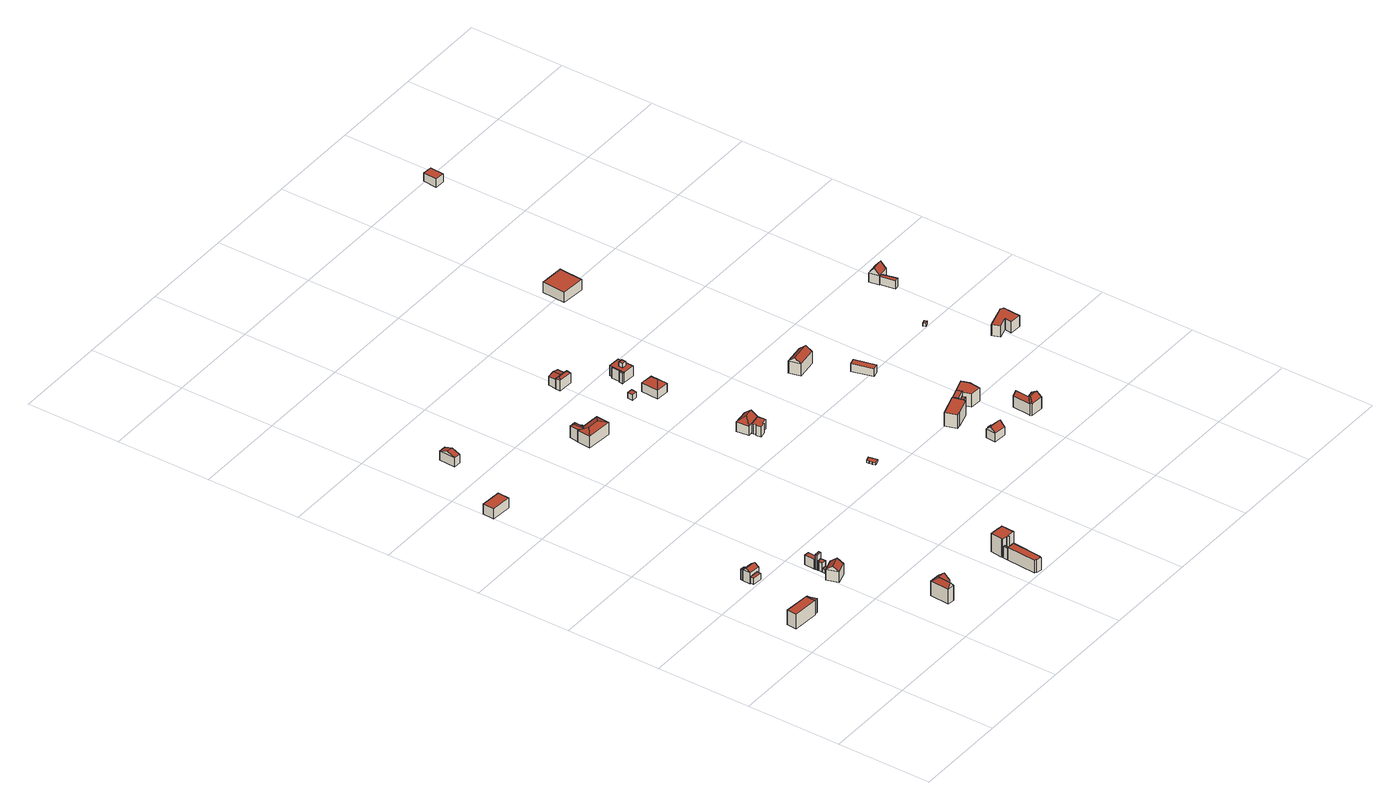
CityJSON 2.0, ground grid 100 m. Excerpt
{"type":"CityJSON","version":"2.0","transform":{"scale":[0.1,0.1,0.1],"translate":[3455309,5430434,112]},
"CityObjects":{
"building1":{"type":"Building","children":["building1-1","building1-2"]},
"building1-1":{"type":"BuildingPart","attributes":{"RigdeHeight":131.62,"EavesHeight":131.62,"roofType":"1000"},"parents":["building1"],"geometry":[{"type":"MultiSurface","lod":"2","boundaries":[[[0,1,2,3]],[[4,5,1,0]],[[6,7,5,4]],[[3,2,7,6]],[[4,0,3,6]],[[1,5,7,2]]],"semantics":{"surfaces":[{"type":"WallSurface"},{"type":"RoofSurface"},{"type":"GroundSurface"}],"values":[0,0,0,0,1,2]}}]},
"building1-2":{"type":"BuildingPart","attributes":{"RigdeHeight":131.36,"EavesHeight":131.36,"roofType":"1000"},"parents":["building1"],"geometry":[{"type":"MultiSurface","lod":"2","boundaries":[[[8,9,10,11]],[[12,13,9,8]],[[14,15,13,12]],[[16,17,15,14]],[[11,10,17,16]],[[14,12,8,11,16]],[[9,13,15,17,10]]],"semantics":{"surfaces":[{"type":"WallSurface"},{"type":"RoofSurface"},{"type":"GroundSurface"}],"values":[0,0,0,0,0,1,2]}}]},
"building2":{"type":"Building","children":["building2-1","building2-2","building2-3"]},
"building2-1":{"type":"BuildingPart","attributes":{"RigdeHeight":121.29,"EavesHeight":121.29,"roofType":"1000"},"parents":["building2"],"geometry":[{"type":"MultiSurface","lod":"2","boundaries":[[[18,19,20,21]],[[22,23,19,18]],[[24,25,23,22]],[[21,20,25,24]],[[22,18,21,24]],[[19,23,25,20]]],"semantics":{"surfaces":[{"type":"WallSurface"},{"type":"RoofSurface"},{"type":"GroundSurface"}],"values":[0,0,0,0,1,2]}}]},
"building2-2":{"type":"BuildingPart","attributes":{"RigdeHeight":128.87,"EavesHeight":125.63,"roofType":"1030"},"parents":["building2"],"geometry":[{"type":"MultiSurface","lod":"2","boundaries":[[[26,27,28,29]],[[30,31,27,26]],[[32,33,31,30]],[[29,28,33,32]],[[26,34,30]],[[32,35,29]],[[29,35,34,26]],[[30,34,35,32]],[[27,31,33,28]]],"semantics":{"surfaces":[{"type":"WallSurface"},{"type":"RoofSurface"},{"type":"GroundSurface"}],"values":[0,0,0,0,0,0,1,1,2]}}]},
"building2-3":{"type":"BuildingPart","attributes":{"RigdeHeight":124.87,"EavesHeight":124.87,"roofType":"1000"},"parents":["building2"],"geometry":[{"type":"MultiSurface","lod":"2","boundaries":[[[36,37,38,39]],[[40,41,37,36]],[[42,43,41,40]],[[44,45,43,42]],[[39,38,45,44]],[[42,40,36,39,44]],[[37,41,43,45,38]]],"semantics":{"surfaces":[{"type":"WallSurface"},{"type":"RoofSurface"},{"type":"GroundSurface"}],"values":[0,0,0,0,0,1,2]}}]},
"building3":{"type":"Building","attributes":{"RigdeHeight":124.41,"EavesHeight":124.41,"roofType":"1010"},"geometry":[{"type":"MultiSurface","lod":"2","boundaries":[[[46,47,48,49]],[[50,51,47,46]],[[52,53,51,50]],[[49,48,53,52]],[[50,46,49,52]],[[47,51,53,48]]],"semantics":{"surfaces":[{"type":"WallSurface"},{"type":"RoofSurface"},{"type":"GroundSurface"}],"values":[0,0,0,0,1,2]}}]},
"building4":{"type":"Building","children":["building4-1","building4-2"]},
"building4-1":{"type":"BuildingPart","attributes":{"RigdeHeight":136.73,"EavesHeight":131.73,"roofType":"1030"},"parents":["building4"],"geometry":[{"type":"MultiSurface","lod":"2","boundaries":[[[54,55,56,57]],[[58,59,55,54]],[[60,61,59,58]],[[57,56,61,60]],[[54,62,58]],[[60,63,57]],[[57,63,62,54]],[[58,62,63,60]],[[55,59,61,56]]],"semantics":{"surfaces":[{"type":"WallSurface"},{"type":"RoofSurface"},{"type":"GroundSurface"}],"values":[0,0,0,0,0,0,1,1,2]}}]},
"building4-2":{"type":"BuildingPart","attributes":{"RigdeHeight":136.73,"EavesHeight":131.73,"roofType":"1030"},"parents":["building4"],"geometry":[{"type":"MultiSurface","lod":"2","boundaries":[[[64,65,61,60]],[[66,67,65,64]],[[57,56,67,66]],[[60,61,56,57]],[[64,68,66]],[[57,63,60]],[[60,63,68,64]],[[66,68,63,57]],[[65,67,56,61]]],"semantics":{"surfaces":[{"type":"WallSurface"},{"type":"RoofSurface"},{"type":"GroundSurface"}],"values":[0,0,0,0,0,0,1,1,2]}}]},
"building5":{"type":"Building","children":["building5-1","building5-2","building5-3","building5-4","building5-5"]},
"building5-1":{"type":"BuildingPart","attributes":{"RigdeHeight":132,"EavesHeight":127.27,"roofType":"1030"},"parents":["building5"],"geometry":[{"type":"MultiSurface","lod":"2","boundaries":[[[69,70,71,72]],[[73,74,70,69]],[[75,76,74,73]],[[72,71,76,75]],[[69,77,73]],[[75,78,72]],[[72,78,77,69]],[[73,77,78,75]],[[70,74,76,71]]],"semantics":{"surfaces":[{"type":"WallSurface"},{"type":"RoofSurface"},{"type":"GroundSurface"}],"values":[0,0,0,0,0,0,1,1,2]}}]},
"building5-2":{"type":"BuildingPart","attributes":{"RigdeHeight":119.14,"EavesHeight":119.14,"roofType":"1000"},"parents":["building5"],"geometry":[{"type":"MultiSurface","lod":"2","boundaries":[[[79,80,81,82]],[[83,84,80,79]],[[85,86,84,83]],[[87,88,86,85]],[[89,76,88,87]],[[82,81,76,89]],[[87,85,83,79,82,89]],[[80,84,86,88,76,81]]],"semantics":{"surfaces":[{"type":"WallSurface"},{"type":"RoofSurface"},{"type":"GroundSurface"}],"values":[0,0,0,0,0,0,1,2]}}]},
"building5-3":{"type":"BuildingPart","attributes":{"RigdeHeight":125.04,"EavesHeight":125.04,"roofType":"1000"},"parents":["building5"],"geometry":[{"type":"MultiSurface","lod":"2","boundaries":[[[90,91,92,93]],[[94,95,91,90]],[[96,97,95,94]],[[98,99,97,96]],[[100,101,99,98]],[[93,92,101,100]],[[98,96,94,90,93,100]],[[91,95,97,99,101,92]]],"semantics":{"surfaces":[{"type":"WallSurface"},{"type":"RoofSurface"},{"type":"GroundSurface"}],"values":[0,0,0,0,0,0,1,2]}}]},
"building5-4":{"type":"BuildingPart","attributes":{"RigdeHeight":131.84,"EavesHeight":131.84,"roofType":"1000"},"parents":["building5"],"geometry":[{"type":"MultiSurface","lod":"2","boundaries":[[[102,103,97,104]],[[105,106,103,102]],[[107,99,106,105]],[[104,97,99,107]],[[105,102,104,107]],[[103,106,99,97]]],"semantics":{"surfaces":[{"type":"WallSurface"},{"type":"RoofSurface"},{"type":"GroundSurface"}],"values":[0,0,0,0,1,2]}}]},
"building5-5":{"type":"BuildingPart","attributes":{"RigdeHeight":125.54,"EavesHeight":125.54,"roofType":"1000"},"parents":["building5"],"geometry":[{"type":"MultiSurface","lod":"2","boundaries":[[[108,109,110,111]],[[112,113,109,108]],[[114,115,113,112]],[[116,117,115,114]],[[118,119,117,116]],[[111,110,119,118]],[[116,114,112,108,111,118]],[[109,113,115,117,119,110]]],"semantics":{"surfaces":[{"type":"WallSurface"},{"type":"RoofSurface"},{"type":"GroundSurface"}],"values":[0,0,0,0,0,0,1,2]}}]},
"building6":{"type":"Building","attributes":{"RigdeHeight":128.16,"EavesHeight":125.06,"roofType":"1030"},"geometry":[{"type":"MultiSurface","lod":"2","boundaries":[[[120,121,122,123]],[[124,125,121,120]],[[126,127,125,124]],[[123,122,127,126]],[[120,128,124]],[[126,129,123]],[[123,129,128,120]],[[124,128,129,126]],[[121,125,127,122]]],"semantics":{"surfaces":[{"type":"WallSurface"},{"type":"RoofSurface"},{"type":"GroundSurface"}],"values":[0,0,0,0,0,0,1,1,2]}}]},
"building7":{"type":"Building","children":["building7-1","building7-2","building7-3"]},
"building7-1":{"type":"BuildingPart","attributes":{"RigdeHeight":135.55,"EavesHeight":135.55,"roofType":"1000"},"parents":["building7"],"geometry":[{"type":"MultiSurface","lod":"2","boundaries":[[[130,131,132,133]],[[134,135,131,130]],[[136,137,135,134]],[[138,139,137,136]],[[140,141,139,138]],[[142,143,141,140]],[[144,145,143,142]],[[146,147,145,144]],[[148,149,147,146]],[[150,151,149,148]],[[152,153,151,150]],[[154,155,153,152]],[[133,132,155,154]],[[152,150,148,146,144,142,140,138,136,134,130,133,154]],[[131,135,137,139,141,143,145,147,149,151,153,155,132]]],"semantics":{"surfaces":[{"type":"WallSurface"},{"type":"RoofSurface"},{"type":"GroundSurface"}],"values":[0,0,0,0,0,0,0,0,0,0,0,0,0,1,2]}}]},
"building7-2":{"type":"BuildingPart","attributes":{"RigdeHeight":127.99,"EavesHeight":127.99,"roofType":"1000"},"parents":["building7"],"geometry":[{"type":"MultiSurface","lod":"2","boundaries":[[[156,157,158,159]],[[160,161,157,156]],[[162,163,161,160]],[[159,158,163,162]],[[160,156,159,162]],[[157,161,163,158]]],"semantics":{"surfaces":[{"type":"WallSurface"},{"type":"RoofSurface"},{"type":"GroundSurface"}],"values":[0,0,0,0,1,2]}}]},
"building7-3":{"type":"BuildingPart","attributes":{"RigdeHeight":129.29,"EavesHeight":129.29,"roofType":"1000"},"parents":["building7"],"geometry":[{"type":"MultiSurface","lod":"2","boundaries":[[[164,165,166,167]],[[168,163,165,164]],[[169,170,163,168]],[[171,172,170,169]],[[173,174,172,171]],[[175,176,174,173]],[[177,178,176,175]],[[167,166,178,177]],[[175,173,171,169,168,164,167,177]],[[165,163,170,172,174,176,178,166]]],"semantics":{"surfaces":[{"type":"WallSurface"},{"type":"RoofSurface"},{"type":"GroundSurface"}],"values":[0,0,0,0,0,0,0,0,1,2]}}]},
"building8":{"type":"Building","children":["building8-1","building8-2","building8-3","building8-4"]},
"building8-1":{"type":"BuildingPart","attributes":{"RigdeHeight":130.75,"EavesHeight":128,"roofType":"1040"},"parents":["building8"],"geometry":[{"type":"MultiSurface","lod":"2","boundaries":[[[179,180,181,182]],[[183,184,180,179]],[[185,186,184,183]],[[182,181,186,185]],[[179,187,183]],[[185,188,182]],[[182,188,187,179]],[[183,187,188,185]],[[180,184,186,181]]],"semantics":{"surfaces":[{"type":"WallSurface"},{"type":"RoofSurface"},{"type":"GroundSurface"}],"values":[0,0,0,0,1,1,1,1,2]}}]},
"building8-2":{"type":"BuildingPart","attributes":{"RigdeHeight":125.3,"EavesHeight":125.3,"roofType":"1000"},"parents":["building8"],"geometry":[{"type":"MultiSurface","lod":"2","boundaries":[[[189,190,191,192]],[[193,194,190,189]],[[195,196,194,193]],[[192,191,196,195]],[[193,189,192,195]],[[190,194,196,191]]],"semantics":{"surfaces":[{"type":"WallSurface"},{"type":"RoofSurface"},{"type":"GroundSurface"}],"values":[0,0,0,0,1,2]}}]},
"building8-3":{"type":"BuildingPart","attributes":{"RigdeHeight":129.45,"EavesHeight":128,"roofType":"1040"},"parents":["building8"],"geometry":[{"type":"MultiSurface","lod":"2","boundaries":[[[197,198,199,200]],[[201,202,198,197]],[[203,204,202,201]],[[200,199,204,203]],[[197,205,201]],[[203,206,200]],[[200,206,205,197]],[[201,205,206,203]],[[198,202,204,199]]],"semantics":{"surfaces":[{"type":"WallSurface"},{"type":"RoofSurface"},{"type":"GroundSurface"}],"values":[0,0,0,0,1,1,1,1,2]}}]},
"building8-4":{"type":"BuildingPart","attributes":{"RigdeHeight":119.75,"EavesHeight":119.39,"roofType":"1030"},"parents":["building8"],"geometry":[{"type":"MultiSurface","lod":"2","boundaries":[[[207,208,209,210]],[[211,212,208,207]],[[213,214,212,211]],[[210,209,214,213]],[[207,215,211]],[[213,216,210]],[[210,216,215,207]],[[211,215,216,213]],[[208,212,214,209]]],"semantics":{"surfaces":[{"type":"WallSurface"},{"type":"RoofSurface"},{"type":"GroundSurface"}],"values":[0,0,0,0,0,0,1,1,2]}}]},
"building9":{"type":"Building","attributes":{"RigdeHeight":117.35,"EavesHeight":117.35,"roofType":"1000"},"geometry":[{"type":"MultiSurface","lod":"2","boundaries":[[[217,218,219,220]],[[221,222,218,217]],[[223,224,222,221]],[[225,226,224,223]],[[227,228,226,225]],[[229,230,228,227]],[[231,232,230,229]],[[220,219,232,231]],[[229,227,225,223,221,217,220,231]],[[218,222,224,226,228,230,232,219]]],"semantics":{"surfaces":[{"type":"WallSurface"},{"type":"RoofSurface"},{"type":"GroundSurface"}],"values":[0,0,0,0,0,0,0,0,1,2]}}]},
"building10":{"type":"Building","children":["building10-1","building10-2"]},
"building10-1":{"type":"BuildingPart","attributes":{"RigdeHeight":130.38,"EavesHeight":125.26,"roofType":"1130"},"parents":["building10"],"geometry":[{"type":"MultiSurface","lod":"2","boundaries":[[[233,234,235,236]],[[237,238,234,233]],[[239,240,238,237]],[[236,235,240,239]],[[233,241,237]],[[239,242,236]],[[236,242,241,233]],[[237,241,242,239]],[[234,238,240,235]]],"semantics":{"surfaces":[{"type":"WallSurface"},{"type":"RoofSurface"},{"type":"GroundSurface"}],"values":[0,0,0,0,1,0,1,1,2]}}]},
"building10-2":{"type":"BuildingPart","attributes":{"RigdeHeight":124.9,"EavesHeight":124.9,"roofType":"1000"},"parents":["building10"],"geometry":[{"type":"MultiSurface","lod":"2","boundaries":[[[243,244,245,246]],[[247,248,244,243]],[[249,250,248,247]],[[251,252,250,249]],[[253,254,252,251]],[[255,256,254,253]],[[257,258,256,255]],[[259,260,258,257]],[[246,245,260,259]],[[257,255,253,251,249,247,243,246,259]],[[244,248,250,252,254,256,258,260,245]]],"semantics":{"surfaces":[{"type":"WallSurface"},{"type":"RoofSurface"},{"type":"GroundSurface"}],"values":[0,0,0,0,0,0,0,0,0,1,2]}}]},
"building11":{"type":"Building","children":["building11-1","building11-2"]},
"building11-1":{"type":"BuildingPart","attributes":{"RigdeHeight":128.61,"EavesHeight":126.94,"roofType":"1040"},"parents":["building11"],"geometry":[{"type":"MultiSurface","lod":"2","boundaries":[[[261,262,263,264]],[[265,266,262,261]],[[267,268,266,265]],[[264,263,268,267]],[[261,269,265]],[[267,270,264]],[[264,270,269,261]],[[265,269,270,267]],[[262,266,268,263]]],"semantics":{"surfaces":[{"type":"WallSurface"},{"type":"RoofSurface"},{"type":"GroundSurface"}],"values":[0,0,0,0,1,1,1,1,2]}}]},
"building11-2":{"type":"BuildingPart","attributes":{"RigdeHeight":126.65,"EavesHeight":124.88,"roofType":"1030"},"parents":["building11"],"geometry":[{"type":"MultiSurface","lod":"2","boundaries":[[[271,272,273,274]],[[275,276,272,271]],[[277,278,276,275]],[[274,273,278,277]],[[271,279,275]],[[277,280,274]],[[274,280,279,271]],[[275,279,280,277]],[[272,276,278,273]]],"semantics":{"surfaces":[{"type":"WallSurface"},{"type":"RoofSurface"},{"type":"GroundSurface"}],"values":[0,0,0,0,0,0,1,1,2]}}]},
"building12":{"type":"Building","attributes":{"RigdeHeight":121.74,"EavesHeight":121.74,"roofType":"1010"},"geometry":[{"type":"MultiSurface","lod":"2","boundaries":[[[281,282,283,284]],[[285,286,282,281]],[[287,288,286,285]],[[284,283,288,287]],[[285,281,284,287]],[[282,286,288,283]]],"semantics":{"surfaces":[{"type":"WallSurface"},{"type":"RoofSurface"},{"type":"GroundSurface"}],"values":[0,0,0,0,1,2]}}]},
"building13":{"type":"Building","attributes":{"RigdeHeight":130.74,"EavesHeight":124.99,"roofType":"1040"},"geometry":[{"type":"MultiSurface","lod":"2","boundaries":[[[289,290,291,292]],[[293,294,290,289]],[[295,296,294,293]],[[292,291,296,295]],[[289,297,293]],[[295,298,292]],[[292,298,297,289]],[[293,297,298,295]],[[290,294,296,291]]],"semantics":{"surfaces":[{"type":"WallSurface"},{"type":"RoofSurface"},{"type":"GroundSurface"}],"values":[0,0,0,0,1,1,1,1,2]}}]},
"building14":{"type":"Building","children":["building14-1","building14-2","building14-3"]},
"building14-1":{"type":"BuildingPart","attributes":{"RigdeHeight":131.52,"EavesHeight":131.52,"roofType":"1000"},"parents":["building14"],"geometry":[{"type":"MultiSurface","lod":"2","boundaries":[[[299,300,301,302]],[[303,304,300,299]],[[305,306,304,303]],[[302,301,306,305]],[[303,299,302,305]],[[300,304,306,301]]],"semantics":{"surfaces":[{"type":"WallSurface"},{"type":"RoofSurface"},{"type":"GroundSurface"}],"values":[0,0,0,0,1,2]}}]},
"building14-2":{"type":"BuildingPart","attributes":{"RigdeHeight":126.72,"EavesHeight":126.72,"roofType":"1000"},"parents":["building14"],"geometry":[{"type":"MultiSurface","lod":"2","boundaries":[[[307,308,309,310]],[[311,312,308,307]],[[313,314,312,311]],[[310,309,314,313]],[[311,307,310,313]],[[308,312,314,309]]],"semantics":{"surfaces":[{"type":"WallSurface"},{"type":"RoofSurface"},{"type":"GroundSurface"}],"values":[0,0,0,0,1,2]}}]},
"building14-3":{"type":"BuildingPart","attributes":{"RigdeHeight":126.84,"EavesHeight":126.84,"roofType":"1000"},"parents":["building14"],"geometry":[{"type":"MultiSurface","lod":"2","boundaries":[[[315,316,317,318]],[[319,320,316,315]],[[321,322,320,319]],[[323,324,322,321]],[[325,326,324,323]],[[318,317,326,325]],[[323,321,319,315,318,325]],[[316,320,322,324,326,317]]],"semantics":{"surfaces":[{"type":"WallSurface"},{"type":"RoofSurface"},{"type":"GroundSurface"}],"values":[0,0,0,0,0,0,1,2]}}]},
"building15":{"type":"Building","children":["building15-1","building15-2"]},
"building15-1":{"type":"BuildingPart","attributes":{"RigdeHeight":129.58,"EavesHeight":124.55,"roofType":"1030"},"parents":["building15"],"geometry":[{"type":"MultiSurface","lod":"2","boundaries":[[[327,328,329,330]],[[331,332,328,327]],[[333,334,332,331]],[[330,329,334,333]],[[327,335,331]],[[333,336,330]],[[330,336,335,327]],[[331,335,336,333]],[[328,332,334,329]]],"semantics":{"surfaces":[{"type":"WallSurface"},{"type":"RoofSurface"},{"type":"GroundSurface"}],"values":[0,0,0,0,0,0,1,1,2]}}]},
"building15-2":{"type":"BuildingPart","attributes":{"RigdeHeight":124.55,"EavesHeight":124.55,"roofType":"1000"},"parents":["building15"],"geometry":[{"type":"MultiSurface","lod":"2","boundaries":[[[337,338,339,340]],[[341,342,338,337]],[[343,344,342,341]],[[340,339,344,343]],[[341,337,340,343]],[[338,342,344,339]]],"semantics":{"surfaces":[{"type":"WallSurface"},{"type":"RoofSurface"},{"type":"GroundSurface"}],"values":[0,0,0,0,1,2]}}]},
"building16":{"type":"Building","children":["building16-1","building16-2","building16-3","building16-4","building16-5"]},
"building16-1":{"type":"BuildingPart","attributes":{"RigdeHeight":130.24,"EavesHeight":130.24,"roofType":"1000"},"parents":["building16"],"geometry":[{"type":"MultiSurface","lod":"2","boundaries":[[[345,346,347,348]],[[349,350,346,345]],[[351,352,350,349]],[[353,354,352,351]],[[355,356,354,353]],[[357,358,356,355]],[[348,347,358,357]],[[355,353,351,349,345,348,357]],[[346,350,352,354,356,358,347]]],"semantics":{"surfaces":[{"type":"WallSurface"},{"type":"RoofSurface"},{"type":"GroundSurface"}],"values":[0,0,0,0,0,0,0,1,2]}}]},
"building16-2":{"type":"BuildingPart","attributes":{"RigdeHeight":128.54,"EavesHeight":128.54,"roofType":"1000"},"parents":["building16"],"geometry":[{"type":"MultiSurface","lod":"2","boundaries":[[[359,360,352,361]],[[362,363,360,359]],[[364,365,363,362]],[[366,367,365,364]],[[361,352,367,366]],[[364,362,359,361,366]],[[360,363,365,367,352]]],"semantics":{"surfaces":[{"type":"WallSurface"},{"type":"RoofSurface"},{"type":"GroundSurface"}],"values":[0,0,0,0,0,1,2]}}]},
"building16-3":{"type":"BuildingPart","attributes":{"RigdeHeight":130.65,"EavesHeight":130.65,"roofType":"1000"},"parents":["building16"],"geometry":[{"type":"MultiSurface","lod":"2","boundaries":[[[368,369,370,371]],[[372,373,369,368]],[[374,375,373,372]],[[376,377,375,374]],[[378,379,377,376]],[[380,381,379,378]],[[371,370,381,380]],[[378,376,374,372,368,371,380]],[[369,373,375,377,379,381,370]]],"semantics":{"surfaces":[{"type":"WallSurface"},{"type":"RoofSurface"},{"type":"GroundSurface"}],"values":[0,0,0,0,0,0,0,1,2]}}]},
"building16-4":{"type":"BuildingPart","attributes":{"RigdeHeight":125.5,"EavesHeight":125.5,"roofType":"1000"},"parents":["building16"],"geometry":[{"type":"MultiSurface","lod":"2","boundaries":[[[382,383,384,385]],[[386,387,383,382]],[[388,389,387,386]],[[385,384,389,388]],[[386,382,385,388]],[[383,387,389,384]]],"semantics":{"surfaces":[{"type":"WallSurface"},{"type":"RoofSurface"},{"type":"GroundSurface"}],"values":[0,0,0,0,1,2]}}]},
"building16-5":{"type":"BuildingPart","attributes":{"RigdeHeight":131.2,"EavesHeight":131.2,"roofType":"1000"},"parents":["building16"],"geometry":[{"type":"MultiSurface","lod":"2","boundaries":[[[390,391,387,392]],[[393,394,391,390]],[[395,389,394,393]],[[392,387,389,395]],[[393,390,392,395]],[[391,394,389,387]]],"semantics":{"surfaces":[{"type":"WallSurface"},{"type":"RoofSurface"},{"type":"GroundSurface"}],"values":[0,0,0,0,1,2]}}]},
"building17":{"type":"Building","attributes":{"RigdeHeight":132.75,"EavesHeight":127.65,"roofType":"1030"},"geometry":[{"type":"MultiSurface","lod":"2","boundaries":[[[396,397,398,399]],[[400,401,397,396]],[[402,403,401,400]],[[399,398,403,402]],[[396,404,400]],[[402,405,399]],[[399,405,404,396]],[[400,404,405,402]],[[397,401,403,398]]],"semantics":{"surfaces":[{"type":"WallSurface"},{"type":"RoofSurface"},{"type":"GroundSurface"}],"values":[0,0,0,0,0,0,1,1,2]}}]},
"building18":{"type":"Building","children":["building18-1","building18-2","building18-3"]},
"building18-1":{"type":"BuildingPart","attributes":{"RigdeHeight":132.17,"EavesHeight":128,"roofType":"1030"},"parents":["building18"],"geometry":[{"type":"MultiSurface","lod":"2","boundaries":[[[406,407,408,409]],[[410,411,407,406]],[[412,413,411,410]],[[409,408,413,412]],[[406,414,410]],[[412,415,409]],[[409,415,414,406]],[[410,414,415,412]],[[407,411,413,408]]],"semantics":{"surfaces":[{"type":"WallSurface"},{"type":"RoofSurface"},{"type":"GroundSurface"}],"values":[0,0,0,0,0,0,1,1,2]}}]},
"building18-2":{"type":"BuildingPart","attributes":{"RigdeHeight":132.17,"EavesHeight":128,"roofType":"1030"},"parents":["building18"],"geometry":[{"type":"MultiSurface","lod":"2","boundaries":[[[409,416,417,418]],[[412,419,416,409]],[[420,421,419,412]],[[418,417,421,420]],[[409,415,412]],[[420,422,418]],[[418,422,415,409]],[[412,415,422,420]],[[416,419,421,417]]],"semantics":{"surfaces":[{"type":"WallSurface"},{"type":"RoofSurface"},{"type":"GroundSurface"}],"values":[0,0,0,0,0,0,1,1,2]}}]},
"building18-3":{"type":"BuildingPart","attributes":{"RigdeHeight":132.17,"EavesHeight":128,"roofType":"1030"},"parents":["building18"],"geometry":[{"type":"MultiSurface","lod":"2","boundaries":[[[423,424,421,420]],[[425,426,424,423]],[[418,417,426,425]],[[420,421,417,418]],[[423,427,425]],[[418,422,420]],[[420,422,427,423]],[[425,427,422,418]],[[424,426,417,421]]],"semantics":{"surfaces":[{"type":"WallSurface"},{"type":"RoofSurface"},{"type":"GroundSurface"}],"values":[0,0,0,0,0,0,1,1,2]}}]},
"building19":{"type":"Building","attributes":{"RigdeHeight":123.7,"EavesHeight":123.7,"roofType":"1000"},"geometry":[{"type":"MultiSurface","lod":"2","boundaries":[[[428,429,430,431]],[[432,433,429,428]],[[434,435,433,432]],[[436,437,435,434]],[[431,430,437,436]],[[434,432,428,431,436]],[[429,433,435,437,430]]],"semantics":{"surfaces":[{"type":"WallSurface"},{"type":"RoofSurface"},{"type":"GroundSurface"}],"values":[0,0,0,0,0,1,2]}}]},
"building20":{"type":"Building","attributes":{"RigdeHeight":126.15,"EavesHeight":126.15,"roofType":"1000"},"geometry":[{"type":"MultiSurface","lod":"2","boundaries":[[[438,439,440,441]],[[442,443,439,438]],[[444,445,443,442]],[[441,440,445,444]],[[442,438,441,444]],[[439,443,445,440]]],"semantics":{"surfaces":[{"type":"WallSurface"},{"type":"RoofSurface"},{"type":"GroundSurface"}],"values":[0,0,0,0,1,2]}}]},
"building21":{"type":"Building","attributes":{"RigdeHeight":118.78,"EavesHeight":118.78,"roofType":"1000"},"geometry":[{"type":"MultiSurface","lod":"2","boundaries":[[[446,447,448,449]],[[450,451,447,446]],[[452,453,451,450]],[[449,448,453,452]],[[450,446,449,452]],[[447,451,453,448]]],"semantics":{"surfaces":[{"type":"WallSurface"},{"type":"RoofSurface"},{"type":"GroundSurface"}],"values":[0,0,0,0,1,2]}}]},
"building22":{"type":"Building","attributes":{"RigdeHeight":127.66,"EavesHeight":127.66,"roofType":"1000"},"geometry":[{"type":"MultiSurface","lod":"2","boundaries":[[[454,455,456,457]],[[458,459,455,454]],[[460,461,459,458]],[[462,463,461,460]],[[464,465,463,462]],[[466,467,465,464]],[[468,469,467,466]],[[457,456,469,468]],[[466,464,462,460,458,454,457,468]],[[455,459,461,463,465,467,469,456]]],"semantics":{"surfaces":[{"type":"WallSurface"},{"type":"RoofSurface"},{"type":"GroundSurface"}],"values":[0,0,0,0,0,0,0,0,1,2]}}]},
"building23":{"type":"Building","children":["building23-1","building23-2"]},
"building23-1":{"type":"BuildingPart","attributes":{"RigdeHeight":131.88,"EavesHeight":125.35,"roofType":"1030"},"parents":["building23"],"geometry":[{"type":"MultiSurface","lod":"2","boundaries":[[[470,471,472,473]],[[474,475,471,470]],[[476,477,475,474]],[[473,472,477,476]],[[470,478,474]],[[476,479,473]],[[473,479,478,470]],[[474,478,479,476]],[[471,475,477,472]]],"semantics":{"surfaces":[{"type":"WallSurface"},{"type":"RoofSurface"},{"type":"GroundSurface"}],"values":[0,0,0,0,0,0,1,1,2]}}]},
"building23-2":{"type":"BuildingPart","attributes":{"RigdeHeight":124.6,"EavesHeight":124.6,"roofType":"1000"},"parents":["building23"],"geometry":[{"type":"MultiSurface","lod":"2","boundaries":[[[480,481,482,483]],[[484,485,481,480]],[[486,487,485,484]],[[488,489,487,486]],[[490,491,489,488]],[[483,482,491,490]],[[488,486,484,480,483,490]],[[481,485,487,489,491,482]]],"semantics":{"surfaces":[{"type":"WallSurface"},{"type":"RoofSurface"},{"type":"GroundSurface"}],"values":[0,0,0,0,0,0,1,2]}}]},
"building24":{"type":"Building","attributes":{"RigdeHeight":123.71,"EavesHeight":123.71,"roofType":"1000"},"geometry":[{"type":"MultiSurface","lod":"2","boundaries":[[[492,493,494,495]],[[496,497,493,492]],[[498,499,497,496]],[[495,494,499,498]],[[496,492,495,498]],[[493,497,499,494]]],"semantics":{"surfaces":[{"type":"WallSurface"},{"type":"RoofSurface"},{"type":"GroundSurface"}],"values":[0,0,0,0,1,2]}}]}
},
"vertices":[
[191,1309,196],[191,1309,31],[463,1289,31],[463,1289,196],[199,1413,196],[199,1413,31],[470,1394,196],[470,1394,31],
[469,1391,194],[469,1391,35],[464,1296,35],[464,1296,194],[483,1390,194],[483,1390,35],[481,1361,194],[481,1361,35],[503,1296,194],[503,1296,35],
[634,2051,93],[634,2051,27],[531,2059,27],[531,2059,93],[630,2011,93],[630,2011,27],[528,2019,93],[528,2019,27],
[531,2059,136],[531,2059,15],[651,2050,15],[651,2050,136],[538,2144,136],[538,2144,15],[657,2134,136],[657,2134,15],[535,2102,169],[654,2092,169],
[580,2165,129],[580,2165,14],[540,2168,14],[540,2168,129],[587,2156,129],[587,2156,14],[585,2140,129],[585,2140,14],[538,2144,129],[538,2144,14],
[14,4657,124],[14,4657,9],[5,4537,9],[5,4537,124],[228,4640,124],[228,4640,9],[218,4520,124],[218,4520,9],
[1372,391,197],[1372,391,30],[1379,469,30],[1379,469,197],[1297,398,197],[1297,398,30],[1312,603,197],[1312,603,30],[1335,394,247],[1345,536,247],
[1430,594,197],[1430,594,30],[1421,467,197],[1421,467,30],[1425,530,247],
[993,1395,153],[993,1395,31],[1121,1436,31],[1121,1436,153],[955,1515,153],[955,1515,31],[1085,1557,153],[1085,1557,31],[974,1455,200],[1103,1496,200],
[1037,1581,71],[1037,1581,31],[1052,1546,31],[1052,1546,71],[1039,1613,71],[1039,1613,31],[1087,1612,71],[1087,1612,31],[1084,1559,71],[1084,1559,31],[1085,1557,71],
[1041,1652,130],[1041,1652,33],[1039,1613,33],[1039,1613,130],[1032,1652,130],[1032,1652,33],[1033,1665,130],[1033,1665,33],[1089,1665,130],[1089,1665,33],[1087,1612,130],[1087,1612,33],
[1034,1689,198],[1034,1689,33],[1033,1665,198],[1090,1688,198],[1090,1688,33],[1089,1665,198],
[1034,1702,135],[1034,1702,31],[1034,1689,31],[1034,1689,135],[1037,1702,135],[1037,1702,31],[1043,1812,135],[1043,1812,31],[1096,1808,135],[1096,1808,31],[1090,1688,135],[1090,1688,31],
[426,5267,131],[426,5267,30],[499,5263,30],[499,5263,131],[438,5438,131],[438,5438,30],[512,5434,131],[512,5434,30],[432,5353,162],[506,5348,162],
[2174,538,236],[2174,538,30],[2163,416,30],[2163,416,236],[2284,529,236],[2284,529,30],[2284,526,236],[2284,526,30],[2322,523,236],[2322,523,30],[2322,526,236],[2322,526,30],[2325,526,236],[2325,526,30],[2314,387,236],[2314,387,30],[2241,393,236],[2241,393,30],[2240,383,236],[2240,383,30],[2209,386,236],[2209,386,30],[2210,395,236],[2210,395,30],[2162,399,236],[2162,399,30],
[2184,398,160],[2184,398,31],[2162,399,31],[2162,399,160],[2180,341,160],[2180,341,31],[2158,343,160],[2158,343,31],
[2135,29,173],[2135,29,31],[2155,26,31],[2155,26,173],[2158,343,173],[2240,336,173],[2240,336,31],[2215,21,173],[2215,21,31],[2206,22,173],[2206,22,31],[2205,4,173],[2205,4,31],[2154,17,173],[2154,17,31],
[1371,4430,160],[1371,4430,28],[1641,4409,28],[1641,4409,160],[1383,4571,160],[1383,4571,28],[1651,4550,160],[1651,4550,28],[1447,4495,188],[1576,4485,188],
[1580,4577,133],[1580,4577,27],[1578,4555,27],[1578,4555,133],[1652,4571,133],[1652,4571,27],[1651,4550,133],[1651,4550,27],
[1457,4565,160],[1457,4565,27],[1465,4661,27],[1465,4661,160],[1389,4570,160],[1389,4570,27],[1398,4667,160],[1398,4667,27],[1418,4529,175],[1429,4630,175],
[1564,4556,74],[1564,4556,43],[1570,4652,43],[1570,4652,74],[1545,4558,74],[1545,4558,43],[1550,4653,74],[1550,4653,43],[1555,4557,78],[1560,4653,78],
[2644,2186,54],[2644,2186,30],[2640,2184,30],[2640,2184,54],[2636,2214,54],[2636,2214,30],[2639,2216,54],[2639,2216,30],[2631,2243,54],[2631,2243,30],[2685,2261,54],[2685,2261,30],[2704,2172,54],[2704,2172,30],[2650,2154,54],[2650,2154,30],
[2358,3353,133],[2358,3353,29],[2526,3379,29],[2526,3379,133],[2341,3487,133],[2341,3487,29],[2509,3507,133],[2509,3507,29],[2415,3429,184],[2517,3443,184],
[2475,3286,129],[2475,3286,21],[2537,3295,21],[2537,3295,129],[2476,3269,129],[2476,3269,21],[2413,3261,129],[2413,3261,21],[2406,3311,129],[2406,3311,21],[2419,3326,129],[2419,3326,21],[2407,3337,129],[2407,3337,21],[2405,3360,129],[2405,3360,21],[2526,3379,129],[2526,3379,21],
[2079,5186,149],[2079,5186,32],[1926,5197,32],[1926,5197,149],[2075,5135,149],[2075,5135,32],[1922,5146,149],[1922,5146,32],[2051,5162,166],[1950,5170,166],
[1937,5285,129],[1937,5285,29],[1932,5197,29],[1932,5197,129],[2070,5275,129],[2070,5275,29],[2064,5187,129],[2064,5187,29],[2003,5280,147],[1998,5192,147],
[2237,4521,97],[2237,4521,35],[2242,4578,35],[2242,4578,97],[2181,4525,97],[2181,4525,35],[2185,4582,97],[2185,4582,35],
[2342,4534,130],[2342,4534,35],[2332,4349,35],[2332,4349,130],[2475,4525,130],[2475,4525,35],[2464,4341,130],[2464,4341,35],[2405,4472,187],[2401,4402,187],
[2453,4792,195],[2453,4792,147],[2455,4835,147],[2455,4835,195],[2410,4796,195],[2410,4796,147],[2412,4838,195],[2412,4838,147],
[2499,4905,147],[2499,4905,32],[2372,4913,32],[2372,4913,147],[2488,4734,147],[2488,4734,32],[2361,4742,147],[2361,4742,32],
[2352,4788,148],[2352,4788,31],[2342,4788,31],[2342,4788,148],[2357,4878,148],[2357,4878,31],[2370,4878,148],[2370,4878,31],[2361,4742,148],[2361,4742,31],[2339,4743,148],[2339,4743,31],
[3561,1469,125],[3561,1469,32],[3695,1458,32],[3695,1458,125],[3570,1573,125],[3570,1573,32],[3704,1562,125],[3704,1562,32],[3565,1521,176],[3700,1510,176],
[3603,1580,125],[3603,1580,33],[3602,1570,33],[3602,1570,125],[3645,1577,125],[3645,1577,33],[3645,1567,125],[3645,1567,33],
[3850,2097,182],[3850,2097,33],[3828,2090,33],[3828,2090,182],[3849,2100,182],[3849,2100,33],[3972,2140,182],[3972,2140,33],[3998,2061,182],[3998,2061,33],[3988,1938,182],[3988,1938,33],[3869,1947,182],[3869,1947,33],
[3976,2142,165],[3976,2142,33],[3972,2140,165],[4003,2121,165],[4003,2121,33],[4000,2087,165],[4000,2087,33],[3990,2084,165],[3990,2084,33],
[3492,1984,186],[3492,1984,32],[3531,1861,32],[3531,1861,186],[3721,2059,186],[3721,2059,32],[3752,1953,186],[3752,1953,32],[3738,1921,186],[3738,1921,32],[3571,1868,186],[3571,1868,32],[3569,1874,186],[3569,1874,32],
[3748,1968,135],[3748,1968,32],[3854,2000,32],[3854,2000,135],[3738,2000,135],[3738,2000,32],[3844,2034,135],[3844,2034,32],
[3723,2055,192],[3723,2055,32],[3738,2000,192],[3828,2090,192],[3828,2090,32],[3844,2034,192],
[3563,3643,157],[3563,3643,21],[3351,3616,21],[3351,3616,157],[3594,3522,157],[3594,3522,21],[3381,3495,157],[3381,3495,21],[3579,3582,207],[3366,3555,207],
[4086,1638,160],[4086,1638,33],[4071,1446,33],[4071,1446,160],[4158,1632,160],[4158,1632,33],[4150,1522,160],[4150,1522,33],[4122,1635,202],[4110,1484,202],
[4071,1446,32],[4085,1426,32],[4085,1426,160],[4150,1522,32],[4159,1522,160],[4159,1522,32],[4122,1474,202],
[4230,1533,160],[4230,1533,32],[4220,1417,160],[4220,1417,32],[4225,1475,202],
[3751,3179,117],[3751,3179,31],[3685,3162,31],[3685,3162,117],[3755,3175,117],[3755,3175,31],[3809,2956,117],[3809,2956,31],[3741,2940,117],[3741,2940,31],
[3300,5876,142],[3300,5876,25],[3318,6125,25],[3318,6125,142],[3051,5893,142],[3051,5893,25],[3068,6142,142],[3068,6142,25],
[4663,3032,68],[4663,3032,34],[4626,3020,34],[4626,3020,68],[4672,3004,68],[4672,3004,34],[4635,2992,68],[4635,2992,34],
[5103,2499,157],[5103,2499,33],[4865,2427,33],[4865,2427,157],[5136,2481,157],[5136,2481,33],[5123,2296,157],[5123,2296,33],[5002,2302,157],[5002,2302,33],[5010,2374,157],[5010,2374,33],[5005,2378,157],[5005,2378,33],[4893,2343,157],[4893,2343,33],
[4912,3702,134],[4912,3702,33],[5036,3718,33],[5036,3718,134],[4892,3810,134],[4892,3810,33],[5022,3826,134],[5022,3826,33],[4902,3756,199],[5029,3772,199],
[4987,3553,126],[4987,3553,34],[4954,3691,34],[4954,3691,126],[4942,3542,126],[4942,3542,34],[4912,3702,126],[4912,3702,34],[4966,3709,126],[4966,3709,34],[4952,3693,126],[4952,3693,34],
[3931,7996,117],[3931,7996,25],[3831,8004,25],[3831,8004,117],[3920,7847,117],[3920,7847,25],[3820,7854,117],[3820,7854,25]
]}
